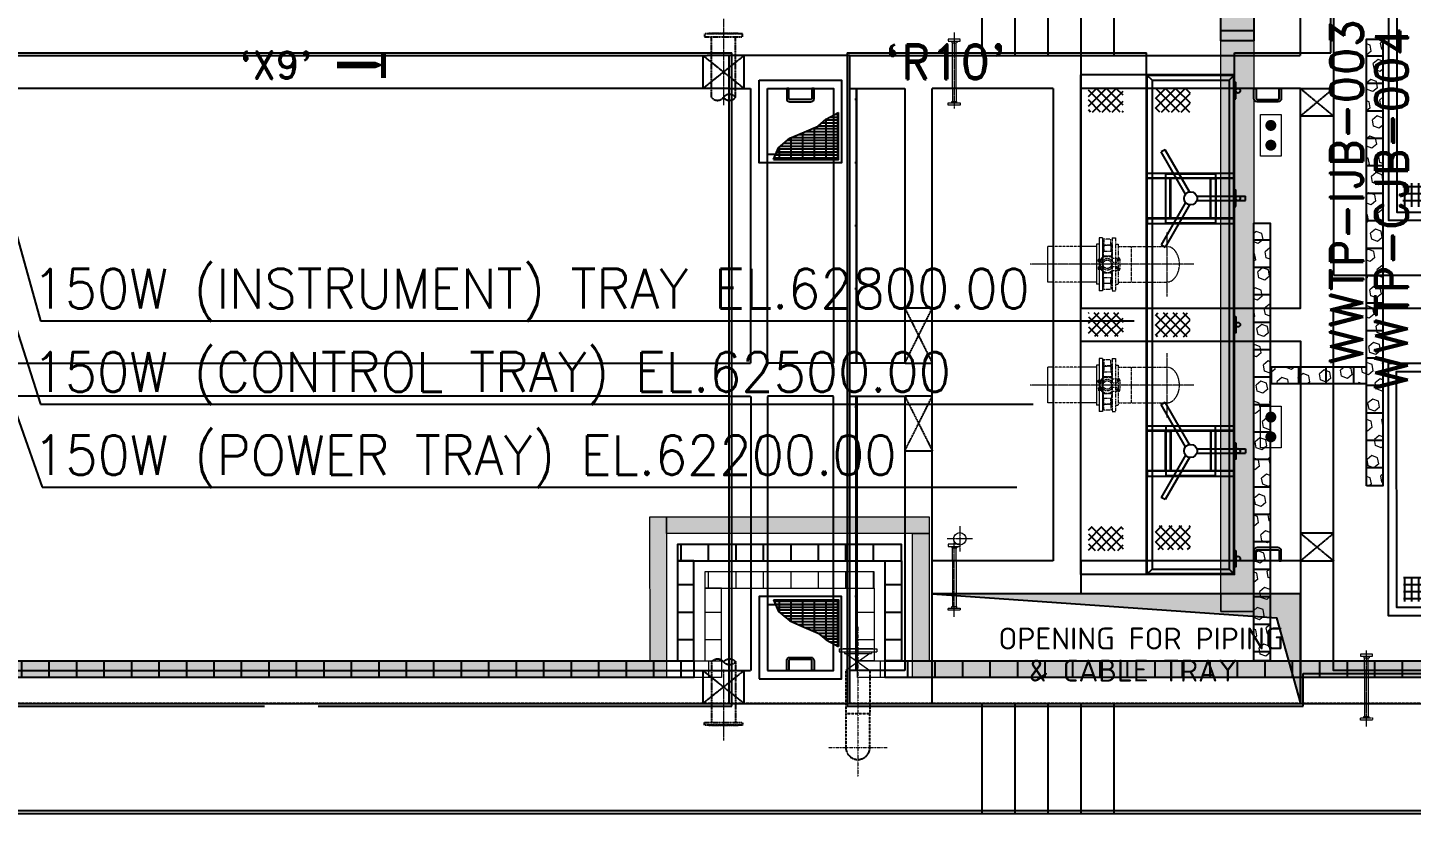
# Model space of a CAD drawing. Header units: inches. Extents: x 8618018 to 8935006, y 2431589 to 2567223.
# Drawn here: x 8673305 to 8685894, y 2495440 to 2502595 of the extents above; entities that cross this region are included whole.
import ezdxf
from ezdxf import colors
from ezdxf.entities.mleader import LeaderData, LeaderLine
from ezdxf.math import Vec2, Vec3

# ---------------------------------------------------------------- set-up
doc = ezdxf.new("R2010")
doc.units = ezdxf.units.IN
doc.header["$MEASUREMENT"] = 0
for name, pattern in [('CENTER', [2, 1.25, -0.25, 0.25, -0.25]), ('HIDDEN', [0.375, 0.25, -0.125]), ('PHANTOM', [2.5, 1.25, -0.25, 0.25, -0.25, 0.25, -0.25])]:
    doc.linetypes.add(name, pattern=pattern)
for name, color, linetype in [('a Text far', 252, 'Continuous'), ('CCT', 4, 'Continuous'), ('Civil', 252, 'Continuous'), ('ELECTRICAL BOX', 30, 'Continuous'), ('EQUIPEMENTS', 252, 'Continuous'), ('EQUIPMENT', 252, 'Continuous'), ('GRATING', 252, 'Continuous'), ('HIDDEN', 252, 'HIDDEN'), ('LAY-ROAD CARREGE WAY', 252, 'Continuous'), ('LCS', 4, 'Continuous'), ('MOTOR LOCATION', 3, 'Continuous'), ('STR', 252, 'Continuous'), ('T', 3, 'Continuous'), ('TEXT', 252, 'Continuous')]:
    doc.layers.add(name, color=color, linetype=linetype)
for name, color, linetype, lineweight in [('CL', 252, 'CENTER', 5), ('DIM', 252, 'Continuous', 13), ('DIMENSION', 252, 'Continuous', 5), ('ICT', 6, 'Continuous', 13), ('PCT', 2, 'Continuous', 15), ('PUDDLE', 252, 'Continuous', 5), ('PUDDLE HID', 252, 'HIDDEN', 13), ('ref piping', 252, 'PHANTOM', 0)]:
    doc.layers.add(name, color=color, linetype=linetype, lineweight=lineweight)
doc.styles.add('DIM1', font='romant.shx', dxfattribs={"width": 0.8})
doc.styles.add('ISOCPEUR', font='isocpeur.ttf')
doc.styles.add('r-30', font='romans.shx')
doc.styles.add('Roman', font='romans')
doc.styles.add('ROMAND', font='romand')
doc.styles.get("Standard").update_dxf_attribs({"font": 'arial.ttf'})
doc.styles.add('TIT', font='romand.shx')
doc.linetypes.add('FENCELINE1', pattern='A,6.35,-2.54,[133,ltypeshp.shx,S=2.54,R=0,X=-2.54,Y=0],-2.54,25.4', length=36.83)
pattern_1 = [(360, (-11152002.95, -42285181.24), (9e-14, 250), [])]
pattern_2 = [(360, (53487880.77, -17326162.13), (1e-13, 250), [])]
pattern_3 = [(360, (53486855.77, -17327836.13), (1e-13, 250), [])]
pattern_4 = [(270, (-8705379.68, -2486499.86), (250, -3e-14), [])]
pattern_5 = [(270, (-8697687.18, -2489175.17), (250, -3e-14), [])]
pattern_6 = [(270, (-8711248.18, -2489175.18), (250, -3e-14), [])]
pattern_7 = [(45, (-8683079.61, -2501397.034), (-44.9012806, 44.9012806), []), (135, (-8683079.61, -2501397.034), (-44.9012806, -44.9012806), [])]

# ---------------------------------------------------------------- blocks, each defined once
blk = doc.blocks.new('8SORF')
for p, q in [((-1.125, -6.75), (-1.125, 6.75)), ((-0.0625, 6.75), (-1.125, 6.75)), ((-0.0625, -6.75), (-0.0625, 6.75)), ((-0.0625, 5.3125), (0, 5.3125)), ((0, -5.3125), (0, 5.3125)), ((-1.125, 4.845), (-1.75, 4.845)), ((-1.75, -4.845), (-1.75, 4.845)), ((-1.125, -4.845), (-1.75, -4.845)), ((-0.0625, -6.75), (-1.125, -6.75)), ((-0.0625, -5.3125), (0, -5.3125))]:
    blk.add_line(p, q)
blk = doc.blocks.new('A$Cfb657122')
at = {"layer": 'STR'}
h = blk.add_hatch(dxfattribs=at)
h.set_pattern_fill('ANSI37', color=256, scale=20)
h.set_pattern_definition(pattern_7)
h.paths.add_polyline_path([(386, 2302), (70, 2302), (70, 2086), (386, 2086)])
h = blk.add_hatch(dxfattribs=at)
h.set_pattern_fill('ANSI37', color=256, scale=20)
h.set_pattern_definition(pattern_7)
h.paths.add_polyline_path([(995, 2302), (680, 2302), (680, 2086), (995, 2086)])
h = blk.add_hatch(dxfattribs=at)
h.set_pattern_fill('ANSI37', color=256, scale=20)
h.set_pattern_definition(pattern_7)
h.paths.add_polyline_path([(386, 261), (70, 261), (70, 44), (386, 44)])
h = blk.add_hatch(dxfattribs=at)
h.set_pattern_fill('ANSI37', color=256, scale=20)
h.set_pattern_definition(pattern_7)
h.paths.add_polyline_path([(995, 257), (680, 257), (680, 40), (995, 40)])
h = blk.add_hatch(dxfattribs=at)
h.set_pattern_fill('ANSI37', color=256, scale=20)
h.set_pattern_definition(pattern_7)
h.paths.add_polyline_path([(386, -1689), (70, -1689), (70, -1905), (386, -1905)])
h = blk.add_hatch(dxfattribs=at)
h.set_pattern_fill('ANSI37', color=256, scale=20)
h.set_pattern_definition(pattern_7)
h.paths.add_polyline_path([(995, -1680), (680, -1680), (680, -1897), (995, -1897)])
for p, q in [((600, 2425), (0, 2425)), ((0, -2125), (0, 2425)), ((606, -2119), (606, 2419)), ((1394, 2419), (606, 2419)), ((1394, -2119), (1394, 2419)), ((767, 1743), (733, 1723)), ((954, 1339), (733, 1723)), ((989, 1359), (767, 1743)), ((1394, 1485), (606, 1485)), ((1394, 1485), (606, 1485)), ((815, 1120), (815, 1480)), ((815, 1120), (815, 1480)), ((1185, 1120), (1185, 1480)), ((1185, 1120), (1185, 1480)), ((954, 1261), (733, 877)), ((1057, 1320), (1500, 1320)), ((1057, 1280), (1500, 1280)), ((1393, 1350), (1417, 1350)), ((1410, 1357), (1400, 1357)), ((1410, 1343), (1400, 1343)), ((1500, 1280), (1500, 1320)), ((989, 1241), (767, 857)), ((1394, 1115), (606, 1115)), ((1394, 1115), (606, 1115)), ((733, 877), (767, 857)), ((733, -577), (767, -557)), ((954, -961), (733, -577)), ((989, -941), (767, -557)), ((1394, -815), (606, -815)), ((815, -820), (815, -1180)), ((1185, -820), (1185, -1180)), ((1057, -980), (1500, -980)), ((1500, -980), (1500, -1020)), ((954, -1039), (733, -1423)), ((989, -1059), (767, -1443)), ((1057, -1020), (1500, -1020)), ((1393, -1050), (1417, -1050)), ((1410, -1043), (1400, -1043)), ((1410, -1057), (1400, -1057)), ((1394, -1185), (606, -1185)), ((767, -1443), (733, -1423)), ((600, -2125), (0, -2125)), ((1394, -2119), (606, -2119))]:
    blk.add_line(p, q, dxfattribs=at)
for points in [[(650, 2375), (650, -2075), (600, -2125), (600, 2425)], [(650, 2375), (1350, 2375), (1400, 2425), (600, 2425)], [(1350, 2375), (1350, -2075), (1400, -2125), (1400, 2425)], [(1410, 2205), (1410, 2355), (1400, 2355), (1400, 2205)], [(1394, 1530), (1394, 1480), (606, 1480), (606, 1530)], [(1394, 1530), (1394, 1480), (606, 1480), (606, 1530)], [(775, 1525), (1225, 1525), (1225, 1075), (775, 1075)], [(775, 1525), (1225, 1525), (1225, 1075), (775, 1075)], [(770, 1120), (820, 1120), (820, 1480), (770, 1480)], [(770, 1120), (820, 1120), (820, 1480), (770, 1480)], [(1230, 1120), (1180, 1120), (1180, 1480), (1230, 1480)], [(1230, 1120), (1180, 1120), (1180, 1480), (1230, 1480)], [(1410, 1225), (1410, 1375), (1400, 1375), (1400, 1225)], [(1394, 1070), (1394, 1120), (606, 1120), (606, 1070)], [(1394, 1070), (1394, 1120), (606, 1120), (606, 1070)], [(1410, 225), (1410, 75), (1400, 75), (1400, 225)], [(1394, -770), (1394, -820), (606, -820), (606, -770)], [(770, -820), (820, -820), (820, -1180), (770, -1180)], [(775, -1225), (1225, -1225), (1225, -775), (775, -775)], [(1230, -820), (1180, -820), (1180, -1180), (1230, -1180)], [(1410, -925), (1410, -1075), (1400, -1075), (1400, -925)], [(1394, -1230), (1394, -1180), (606, -1180), (606, -1230)], [(1410, -1905), (1410, -2055), (1400, -2055), (1400, -1905)], [(650, -2075), (1350, -2075), (1400, -2125), (600, -2125)]]:
    blk.add_lwpolyline(points, close=True, dxfattribs=at)
for centre, radius in [((1431, 2280), 21.1), ((1000, 1300), 60), ((1431, 1300), 21.1), ((1431, 150), 21.1), ((1000, -1000), 60), ((1431, -1000), 21.1), ((1431, -1980), 21.1)]:
    blk.add_circle(centre, radius, dxfattribs=at)
blk = doc.blocks.new('200 nb oil skimmer')
at = {"layer": 'EQUIPMENT', "color": 252, "linetype": 'PHANTOM', "ltscale": 2}
for p, q in [((-109.55, 2410.18), (-109.55, 2961.4)), ((109.55, 2410.18), (109.55, 2961.4))]:
    blk.add_line(p, q, dxfattribs=at)
blk.add_lwpolyline([(-171.5, 2988.5), (-171.5, 2961.4), (171.5, 2961.4), (171.5, 2988.5)], close=True, dxfattribs=at)
blk.add_lwpolyline([(134.95, 2988.5), (134.95, 2990), (-134.95, 2990), (-134.95, 2988.5)], dxfattribs=at)
for centre, start, end in [((-54.775, 2451.26125), 216.869897603, 323.130102397), ((54.775, 2369.09875), 36.869897603, 143.130102397), ((54.775, 2451.26125), 216.869897624, 323.130102376)]:
    blk.add_arc(centre, 68.46875, start, end, dxfattribs=at)
blk = doc.blocks.new('1PVCFLG')
for p, q in [((-0.75, 0.90625), (-1.3125, 0.90625)), ((-1.3125, 0.90625), (-1.3125, -0.90625)), ((-0.75, 2.140625), (-0.75, -2.140625)), ((0, 2.140625), (-0.75, 2.140625)), ((0, -2.140625), (0, 2.140625)), ((-0.75, -0.90625), (-1.3125, -0.90625)), ((-0.75, -2.140625), (0, -2.140625))]:
    blk.add_line(p, q)
blk = doc.blocks.new('flc agitator tv')
at = {"layer": 'STR'}
h = blk.add_hatch(dxfattribs=at)
h.set_pattern_fill('ANSI37', color=256, scale=20)
h.set_pattern_definition([(45, (2252.44, 1181.4), (-44.9013, 44.9013), []), (135, (2252.44, 1181.4), (-44.9013, -44.9013), [])])
h.paths.add_polyline_path([(1071, -77), (1294, 146), (1447, -7), (1224, -230)])
h = blk.add_hatch(dxfattribs=at)
h.set_pattern_fill('ANSI37', color=256, scale=20)
h.set_pattern_definition([(45, (2256.606, -2411.816), (-44.9013, 44.9013), []), (135, (2256.606, -2411.816), (-44.9013, -44.9013), [])])
h.paths.add_polyline_path([(3608, -2621), (3832, -2398), (3985, -2551), (3761, -2774)])
for points in [[(-530, 1096), (0, 1626), (1626, 0), (1096, -530)], [(-477, 1043), (0, 1520), (1520, 0), (1043, -477)], [(3642, -3076), (4172, -2546), (2546, -919), (2015, -1450)], [(3589, -3023), (4066, -2546), (2546, -1025), (2068, -1503)]]:
    blk.add_lwpolyline(points, dxfattribs=at)
blk = doc.blocks.new('weir plate tv')
at = {"layer": 'STR'}
for p, q in [((39, 1150), (14, 1150)), ((39, 575), (14, 575)), ((39, 0), (14, 0)), ((39, -575), (14, -575)), ((39, -1150), (14, -1150))]:
    blk.add_line(p, q, dxfattribs=at)
blk.add_lwpolyline([(32, -1248), (26, -1248), (26, 1248), (32, 1248)], close=True, dxfattribs=at)
blk = doc.blocks.new('12sorf')
for p, q in [((-1.25, 7.1875), (-2.19, 7.1875)), ((-2.19, 7.1875), (-2.19, -7.1875)), ((-0.0625, 9.5), (-1.25, 9.5)), ((-1.25, 9.5), (-1.25, -9.5)), ((-0.0625, 9.5), (-0.0625, -9.5)), ((-0.0625, 7.5), (0, 7.5)), ((0, 7.5), (0, -7.5)), ((-1.25, -7.1875), (-2.19, -7.1875)), ((-0.0625, -9.5), (-1.25, -9.5)), ((-0.0625, -7.5), (0, -7.5))]:
    blk.add_line(p, q)
blk = doc.blocks.new('300V2')
at = {"layer": 'ref piping'}
for p, q in [((4, 189), (7, 189)), ((4, 178), (4, 189)), ((4, 179), (4, 65)), ((9, 228), (9, 175)), ((9, 175), (9, 120)), ((75, 175), (9, 175)), ((9, 173), (75, 173)), ((74, 229), (10, 229)), ((75, 175), (75, 228)), ((75, 175), (75, 120)), ((80, 189), (77, 189)), ((80, 178), (80, 189)), ((80, 178), (80, 65)), ((-41, 27), (-41, 43)), ((-40, 46), (-33, 46)), ((-40, 40), (-33, 40)), ((-40, 29), (-33, 29)), ((-40, 24), (-33, 24)), ((121, 0), (-38, 0)), ((-33, 24), (-33, 46)), ((-33, 41), (-23, 41)), ((-33, 40), (-23, 40)), ((-33, 30), (-23, 30)), ((-33, 29), (-23, 29)), ((-23, 27), (-23, 43)), ((-22, 46), (-16, 46)), ((-22, 40), (-16, 40)), ((-22, 29), (-16, 29)), ((-22, 24), (-16, 24)), ((-19, 16), (-19, -16)), ((-16, 19), (-5, 19)), ((-15, 22), (-15, 49)), ((-15, 27), (-15, 43)), ((9, 120), (75, 120)), ((9, 77), (9, 67)), ((9, 77), (75, 77)), ((22, 72), (22, 72)), ((22, 72), (62, 72)), ((62, 72), (62, 72)), ((75, 77), (75, 67)), ((89, 56), (147, 56)), ((89, 19), (128, 19)), ((132, 56), (132, 22)), ((157, 46), (157, -46)), ((-41, -27), (-41, -43)), ((-40, -24), (-33, -24)), ((-40, -29), (-33, -29)), ((-40, -40), (-33, -40)), ((-40, -46), (-33, -46)), ((-33, -24), (-33, -46)), ((-33, -29), (-23, -29)), ((-33, -30), (-23, -30)), ((-33, -40), (-23, -40)), ((-33, -41), (-23, -41)), ((-23, -27), (-23, -43)), ((-22, -24), (-16, -24)), ((-22, -29), (-16, -29)), ((-22, -40), (-16, -40)), ((-22, -46), (-16, -46)), ((-16, -19), (-5, -19)), ((-15, -22), (-15, -49)), ((-15, -27), (-15, -43)), ((-9, -56), (-5, -56)), ((4, -65), (4, -178)), ((9, -77), (9, -67)), ((9, -77), (75, -77)), ((9, -175), (9, -120)), ((9, -120), (75, -120)), ((75, -77), (75, -67)), ((75, -175), (75, -120)), ((80, -65), (80, -178)), ((89, -19), (128, -19)), ((89, -56), (147, -56)), ((132, -56), (132, -22)), ((4, -189), (4, -178)), ((9, -189), (4, -189)), ((9, -173), (75, -173)), ((75, -175), (9, -175)), ((9, -228), (9, -175)), ((74, -229), (10, -229)), ((75, -175), (75, -228)), ((80, -189), (75, -189)), ((80, -178), (80, -189))]:
    blk.add_line(p, q, dxfattribs=at)
for points in [[(4, 177), (0, 177), (0, 62)], [(80, 177), (84, 177), (84, 62)], [(0, -62), (0, -177), (4, -177)], [(84, -62), (84, -177), (80, -177)]]:
    blk.add_lwpolyline(points, dxfattribs=at)
for points in [[(4, 48), (-3, 52), (-9, 48), (-9, 41), (-3, 37), (4, 41)], [(151, 48), (144, 52), (138, 48), (138, 41), (144, 37), (151, 41)], [(4, -41), (-3, -37), (-9, -41), (-9, -48), (-3, -52), (4, -48)], [(151, -41), (144, -37), (138, -41), (138, -48), (144, -52), (151, -48)]]:
    blk.add_lwpolyline(points, close=True, dxfattribs=at)
for centre, radius in [((-3, 44), 6.35), ((42, 0), 38.1), ((144, 44), 6.35), ((-3, -44), 6.35), ((144, -44), 6.35)]:
    blk.add_circle(centre, radius, dxfattribs=at)
for centre, radius, start, end in [((7, 191), 1.59, 270, 0), ((10, 228), 1.59, 90, 180), ((74, 228), 1.59, 0, 90), ((77, 191), 1.59, 180, 270), ((-36, 43), 4.87, 145.6158, 214.3842), ((-22, 35), 18.2, 162.412, 197.588), ((-36, 27), 4.87, 145.6158, 214.3842), ((42, 0), 75.1, 157.6223, 202.3777), ((-18, 43), 4.87, 145.6158, 214.3842), ((-5, 35), 18.2, 162.412, 197.588), ((-18, 27), 4.87, 145.6158, 214.3842), ((-16, 17), 3.05, 117.2796, 180), ((-16, 16), 3.05, 90, 180), ((42, 0), 75.1, 47.8266, 142.2767), ((-18, 22), 3.05, 297.2796, 0), ((-20, 43), 4.87, 325.6158, 34.3842), ((-33, 35), 18.2, 342.412, 17.588), ((-20, 27), 4.87, 325.6158, 34.3842), ((-5, 59), 3.05, 270, 308.8707), ((42, 0), 50.8, 22.0243, 157.9757), ((42, 0), 72.3, 107.8932, 128.8707), ((19, 72), 3.05, 287.8932, 0), ((65, 72), 3.05, 180, 252.1068), ((42, 0), 72.3, 51.1293, 72.1068), ((89, 59), 3.05, 231.1293, 270), ((128, 22), 3.05, 270, 0), ((147, 46), 9.65, 0, 90), ((-36, -27), 4.87, 145.6158, 214.3842), ((-22, -35), 18.2, 162.412, 197.588), ((-36, -43), 4.87, 145.6158, 214.3842), ((-18, -27), 4.87, 145.6158, 214.3842), ((-5, -35), 18.2, 162.412, 197.588), ((-18, -43), 4.87, 145.6158, 214.3842), ((-16, -16), 3.05, 180, 270), ((-16, -17), 3.05, 180, 242.7204), ((42, 0), 75.1, 217.7233, 312.1734), ((-18, -22), 3.05, 0, 62.7204), ((-20, -27), 4.87, 325.6158, 34.3842), ((-33, -35), 18.2, 342.412, 17.588), ((-20, -43), 4.87, 325.6158, 34.3842), ((42, 0), 50.8, 202.0243, 337.9757), ((-5, -59), 3.05, 51.1293, 90), ((42, 0), 72.3, 231.1293, 252.1068), ((42, 0), 72.3, 287.8932, 308.8707), ((89, -59), 3.05, 90, 128.8707), ((128, -22), 3.05, 0, 90), ((147, -46), 9.65, 270, 0), ((7, -191), 1.59, 0, 90), ((10, -228), 1.59, 180, 270), ((74, -228), 1.59, 270, 0), ((77, -191), 1.59, 90, 180)]:
    blk.add_arc(centre, radius, start, end, dxfattribs=at)
blk.add_point((80, -189), dxfattribs=at)
blk = doc.blocks.new('GA CRM')
at = {"layer": 'Civil', "lineweight": 0}
blk.add_hatch(color=256, dxfattribs=at).paths.add_polyline_path([(53455, 26100), (56585.4, 25880.4), (56805, 25100), (56805, 26100)])
at = {"layer": 'GRATING'}
h = blk.add_hatch(dxfattribs=at)
h.set_pattern_fill('GRATE', color=256, scale=33.333333)
h.set_pattern_definition([(0, (-2844786.899, -799319.617), (0, 26.45833333), []), (90, (-2844786.9, -799319.62), (-105.8333333, 6e-15), [])])
h.paths.add_polyline_path([(52288.2, 30303.4), (52158.9, 30247.5), (52054.4, 30161.8), (52009.4, 30055), (52600, 30055), (52600, 30481.3), (52490.1, 30420.5), (52416.5, 30358.3)])
h = blk.add_hatch(dxfattribs=at)
h.set_pattern_fill('GRATE', color=256, scale=33.333333)
h.set_pattern_definition([(0, (-2844786.899, -804019.617), (0, 26.45833333), []), (90, (-2844786.9, -804019.62), (-105.8333333, 6e-15), [])])
h.paths.add_polyline_path([(52288.2, 25796.6), (52416.5, 25741.7), (52490.1, 25679.5), (52600, 25618.7), (52600, 26045), (52009.4, 26045), (52054.4, 25938.2), (52158.9, 25852.5)])
at = {"layer": 'Civil'}
for p, q in [((53905, 32000), (53905, 31000)), ((54205, 32000), (54205, 31000)), ((54505, 32000), (54505, 31000)), ((54805, 32000), (54805, 31000)), ((55105, 32000), (55105, 31000)), ((51605, 31000), (51605, 25100)), ((52705, 31000), (51605, 31000)), ((52705, 28200), (52705, 31000)), ((53905, 31000), (55105, 31000)), ((54805, 31000), (54805, 30700)), ((52705, 30700), (53205, 30700)), ((53205, 30700), (53205, 28200)), ((53455, 26400), (53455, 30700)), ((54555, 30700), (53455, 30700)), ((54555, 30700), (54555, 26400)), ((53205, 28200), (52705, 28200)), ((52705, 27900), (52705, 28200)), ((52705, 25100), (52705, 27900)), ((52705, 27900), (53205, 27900)), ((53205, 27900), (53205, 25400)), ((53455, 25100), (53455, 26400)), ((54555, 26400), (53455, 26400)), ((54805, 26400), (54805, 26100)), ((56805, 26400), (56805, 25100)), ((56805, 26100), (53455, 26100)), ((53205, 25400), (52705, 25400)), ((51605, 25100), (52705, 25100)), ((53455, 25100), (56805, 25100)), ((53905, 25100), (53905, 24100)), ((54205, 25100), (54205, 24100)), ((54505, 25100), (54505, 24100)), ((54805, 25100), (54805, 24100)), ((55105, 25100), (55105, 24100)), ((38705, 24100), (68805, 24100))]:
    blk.add_line(p, q, dxfattribs=at)
for points in [[(57105, 29000), (60405, 29000), (60405, 32300), (57105, 32300)], [(51880, 30775), (52630, 30775), (52630, 30025), (51880, 30025)], [(51955, 30700), (52555, 30700), (52555, 30100), (51955, 30100)], [(54805, 28700), (56805, 28700), (56805, 30700), (54805, 30700)], [(57105, 28700), (60405, 28700), (60405, 25400), (57105, 25400)], [(54805, 28400), (56805, 28400), (56805, 26400), (54805, 26400)], [(51880, 25325), (52630, 25325), (52630, 26075), (51880, 26075)], [(53455, 26100), (56585.4, 25880.4), (56805, 25100), (56805, 26100)], [(51955, 25400), (52555, 25400), (52555, 26000), (51955, 26000)]]:
    blk.add_lwpolyline(points, close=True, dxfattribs=at)
for points in [[(51605, 30700), (43755, 30700)], [(43755, 28200), (51605, 28200)], [(51605, 27900), (43755, 27900)], [(43755, 25400), (51605, 25400)]]:
    blk.add_lwpolyline(points, dxfattribs=at)
at = {"layer": 'CL', "ltscale": 10}
for p, q in [((51555, 31335.1), (51555, 30548.8)), ((53655, 31209.9), (53655, 30517.3)), ((55588.7, 29390.3), (55588.7, 28805.7)), ((55833.3, 29100), (54346, 29100)), ((55588.7, 28290.3), (55588.7, 27705.7)), ((55833.3, 28000), (54346, 28000)), ((53705, 26714.3), (53705, 26485.7)), ((53819.3, 26600), (53590.7, 26600)), ((53655, 25890.1), (53655, 26582.7)), ((57405, 24890.1), (57405, 25582.7)), ((51555, 25410), (51555, 24764.9))]:
    blk.add_line(p, q, dxfattribs=at)
at = {"layer": 'CL', "ltscale": 0.25}
for p, q in [((52777.5, 25810.1), (52777.5, 24432.2)), ((52509.7, 24700), (53045.3, 24700))]:
    blk.add_line(p, q, dxfattribs=at)
at = {"layer": 'EQUIPEMENTS', "ltscale": 0.1}
for points in [[(52130, 30700), (52130, 30610, 0.4142136), (52160, 30580), (52350, 30580, 0.4142136), (52380, 30610), (52380, 30700), (52360, 30700), (52360, 30610, -0.4142136), (52350, 30600), (52160, 30600, -0.4142136), (52150, 30610), (52150, 30700), (52130, 30700)], [(56630, 30700), (56630, 30610, -0.4142136), (56600, 30580), (56410, 30580, -0.4142136), (56380, 30610), (56380, 30700), (56400, 30700), (56400, 30610, 0.4142136), (56410, 30600), (56600, 30600, 0.4142136), (56610, 30610), (56610, 30700), (56630, 30700)], [(56630, 26400), (56630, 26490, 0.4142136), (56600, 26520), (56410, 26520, 0.4142136), (56380, 26490), (56380, 26400), (56400, 26400), (56400, 26490, -0.4142136), (56410, 26500), (56600, 26500, -0.4142136), (56610, 26490), (56610, 26400), (56630, 26400)], [(52130, 25400), (52130, 25490, -0.4142136), (52160, 25520), (52350, 25520, -0.4142136), (52380, 25490), (52380, 25400), (52360, 25400), (52360, 25490, 0.4142136), (52350, 25500), (52160, 25500, 0.4142136), (52150, 25490), (52150, 25400), (52130, 25400)]]:
    blk.add_lwpolyline(points, format="xyb", dxfattribs=at)
at = {"layer": 'GRATING'}
for points in [[(52009.4, 30055), (52600, 30055), (52600, 30481.3)], [(52009.4, 30055), (52054.4, 30161.8), (52158.9, 30247.5), (52288.2, 30303.4), (52416.5, 30358.3), (52490.1, 30420.5), (52600, 30481.3)], [(52009.4, 26045), (52600, 26045), (52600, 25618.7)], [(52009.4, 26045), (52054.4, 25938.2), (52158.9, 25852.5), (52288.2, 25796.6), (52416.5, 25741.7), (52490.1, 25679.5), (52600, 25618.7)]]:
    blk.add_lwpolyline(points, dxfattribs=at)
at = {"layer": 'HIDDEN', "ltscale": 0.75}
for p, q in [((56805, 31000), (56805, 32600)), ((43755, 31000), (51405, 31000)), ((51367.5, 31000), (51367.5, 30700)), ((51742.5, 30700), (51367.5, 31000)), ((51742.5, 31000), (51367.5, 30700)), ((51605, 31000), (51405, 31000)), ((51742.5, 30700), (51742.5, 31000)), ((52705, 31000), (53905, 31000)), ((55105, 31000), (56805, 31000)), ((56805, 30700), (57105, 30700)), ((57105, 30700), (56805, 30450)), ((56805, 30700), (57105, 30450)), ((57105, 30450), (56805, 30450)), ((53455, 28700), (53205, 28700)), ((53205, 28700), (53455, 28200)), ((53205, 28200), (53455, 28700)), ((53205, 28200), (53455, 28200)), ((53455, 27900), (53205, 27900)), ((53205, 27900), (53455, 27400)), ((53205, 27400), (53455, 27900)), ((53205, 27400), (53455, 27400)), ((57105, 26650), (56805, 26650)), ((56805, 26650), (57105, 26400)), ((56805, 26400), (57105, 26650)), ((56805, 26400), (57105, 26400)), ((51367.5, 25400), (51367.5, 25100)), ((51742.5, 25400), (51367.5, 25100)), ((51742.5, 25100), (51367.5, 25400)), ((51605, 25400), (51805, 25400)), ((51742.5, 25100), (51742.5, 25400)), ((43755, 25100), (51405, 25100)), ((51367.5, 25100), (51605, 25100)), ((52705, 25100), (53455, 25100)), ((56805, 25100), (68805, 25100))]:
    blk.add_line(p, q, dxfattribs=at)
at = {"layer": 'HIDDEN'}
for p, q in [((52668, 25400), (52668, 25004.8)), ((52887, 25400), (52887, 25004.8)), ((72205, 25100), (39005, 25100))]:
    blk.add_line(p, q, dxfattribs=at)
at = {"layer": 'HIDDEN', "ltscale": 0.75}
for points in [[(51605, 30700), (51805, 30700)], [(51605, 28200), (51805, 28200), (51805, 30700)], [(52555, 30100), (52555, 28200), (51955, 28200), (51955, 30100)], [(51605, 27900), (51805, 27900), (51805, 25400)], [(52555, 26000), (52555, 27900), (51955, 27900), (51955, 26000)]]:
    blk.add_lwpolyline(points, dxfattribs=at)
at = {"layer": 'HIDDEN'}
blk.add_lwpolyline([(52668, 25004.8), (52668, 24700, 1.0000021), (52887, 24700), (52887, 25004.8), (52887.1, 25004.8)], format="xyb", close=True, dxfattribs=at)
at = {"layer": 'LAY-ROAD CARREGE WAY', "color": 252}
for p, q in [((57080, 31025), (57080, 32625)), ((43730, 31025), (51630, 31025)), ((51630, 25075), (51630, 31025)), ((52680, 31025), (55405, 31025)), ((52680, 31025), (52680, 25075)), ((55405, 30825), (55405, 31025)), ((56205, 31025), (57080, 31025)), ((56205, 30825), (56205, 31025)), ((56830, 25375), (67230, 25375)), ((43730, 25075), (47379.9, 25075)), ((47867.4, 25075), (51630, 25075)), ((52680, 25075), (56830, 25075)), ((38729.3, 24125), (68780, 24125))]:
    blk.add_line(p, q, dxfattribs=at)
at = {"layer": 'PUDDLE'}
for p, q in [((53638.3, 30700), (53638.3, 30583.3)), ((53671.7, 30700), (53671.7, 30583.3)), ((54505, 28938), (54505, 29262)), ((54555, 29262), (54505, 29262)), ((54949.4, 29262), (54805, 29262)), ((54555, 28938), (54505, 28938)), ((54949.4, 28938), (54805, 28938)), ((54505, 27838), (54505, 28162)), ((54555, 28162), (54505, 28162)), ((54949.4, 28162), (54805, 28162)), ((54555, 27838), (54505, 27838)), ((54949.4, 27838), (54805, 27838)), ((53638.3, 26400), (53638.3, 26516.7)), ((53671.7, 26400), (53671.7, 26516.7)), ((52668, 25555.5), (52887, 25400)), ((52887, 25555.5), (52668, 25400)), ((57388.3, 25400), (57388.3, 25516.7)), ((57421.7, 25400), (57421.7, 25516.7))]:
    blk.add_line(p, q, dxfattribs=at)
blk.add_circle((53705, 26600), 57.2, dxfattribs=at)
at = {"layer": 'PUDDLE HID', "ltscale": 0.75}
for p, q in [((53638.3, 30700), (53638.3, 31116.7)), ((53671.7, 30700), (53671.7, 31116.7)), ((53638.3, 26400), (53638.3, 25983.3)), ((53671.7, 26400), (53671.7, 25983.3)), ((57388.3, 25400), (57388.3, 24983.3)), ((57421.7, 25400), (57421.7, 24983.3))]:
    blk.add_line(p, q, dxfattribs=at)
at = {"layer": 'PUDDLE HID'}
for p, q in [((54805, 29262), (54555, 29262)), ((54805, 28938), (54555, 28938)), ((54805, 28162), (54555, 28162)), ((54805, 27838), (54555, 27838))]:
    blk.add_line(p, q, dxfattribs=at)
at = {"layer": 'ref piping'}
for p, q in [((55144.3, 29262), (55588.7, 29262)), ((55263.5, 29262), (55263.5, 28938)), ((55144.3, 28938), (55588.7, 28938)), ((55144.3, 28162), (55588.7, 28162)), ((55263.5, 28162), (55263.5, 27838)), ((55144.3, 27838), (55588.7, 27838))]:
    blk.add_line(p, q, dxfattribs=at)
for centre in [(55588.7, 29100), (55588.7, 28000)]:
    blk.add_ellipse(centre, major_axis=(0, 161.9), ratio=0.7071068, start_param=3.1415927, end_param=6.2831853, dxfattribs=at)
at = {"layer": 'STR', "color": 40, "linetype": 'FENCELINE1', "ltscale": 5}
blk.add_line((56830, 25075), (56830, 25375), dxfattribs=at)
at = {"layer": 'DIMENSION'}
blk.add_blockref('200 nb oil skimmer', (51555, 28210), dxfattribs=at)
at = {"layer": 'DIMENSION', "xscale": -1, "rotation": 180}
blk.add_blockref('200 nb oil skimmer', (51555, 27890), dxfattribs=at)
at = {"layer": 'EQUIPMENT'}
blk.add_blockref('weir plate tv', (52735, 26650), dxfattribs=at)
at = {"layer": 'PUDDLE', "yscale": 25.4, "zscale": 25.4}
for name, p, xscale, rotation in [('1PVCFLG', (53655, 30550), -25.4, 90), ('1PVCFLG', (53655, 26550), 25.4, 90.00000000000001), ('8SORF', (52777.5, 25600), -25.4, 270), ('1PVCFLG', (57405, 25550), 25.4, 90.00000000000001)]:
    blk.add_blockref(name, p, dxfattribs=dict(at, xscale=xscale, rotation=rotation))
at = {"layer": 'PUDDLE', "xscale": 25.4, "yscale": 25.4, "zscale": 25.4}
for p in [(55005, 29100), (55005, 28000)]:
    blk.add_blockref('12sorf', p, dxfattribs=at)
at = {"layer": 'PUDDLE HID', "ltscale": 0.75, "yscale": 25.4, "zscale": 25.4, "rotation": 90}
for p, xscale in [((53655, 31150), 25.4), ((53655, 25950), -25.4), ((57405, 24950), -25.4)]:
    blk.add_blockref('1PVCFLG', p, dxfattribs=dict(at, xscale=xscale))
at = {"layer": 'ref piping'}
for name, p in [('A$Cfb657122', (54805, 28400)), ('300V2', (55005, 29100)), ('300V2', (55005, 28000))]:
    blk.add_blockref(name, p, dxfattribs=at)
at = {"layer": 'ref piping', "xscale": -25.4, "yscale": 25.4, "zscale": 25.4}
for p in [(55088.7, 29100), (55088.7, 28000)]:
    blk.add_blockref('12sorf', p, dxfattribs=at)
at = {"layer": 'STR', "xscale": -1}
for name, p, rotation in [('flc agitator tv', (58755, 30650), 44.99999999999976), ('weir plate tv', (52735, 29450), 180)]:
    blk.add_blockref(name, p, dxfattribs=dict(at, rotation=rotation))
at = {"layer": 'DIM', "color": 252, "style": 'ISOCPEUR'}
for s, p in [('OPENING FOR PIPING', (54056.4, 25591.9)), ('& CABLE TRAY', (54333.8, 25300))]:
    blk.add_text(s, height=200, dxfattribs=at).set_placement(p)
blk = doc.blocks.new('LPNO')
at = {"layer": 'ELECTRICAL BOX', "color": 7, "lineweight": 0}
for p, q in [((25.6, 21.4), (3.9, -21.4)), ((25.6, -21.4), (3.9, 21.4))]:
    blk.add_line(p, q, dxfattribs=at)
blk.add_lwpolyline([(3.9, -21.4), (3.9, 21.4), (25.6, 21.4), (25.6, -21.4)], close=True, dxfattribs=at)
at = {"layer": 'ELECTRICAL BOX', "color": 7, "lineweight": 0, "const_width": 3.59}
blk.add_lwpolyline([(3.9, 1.8, 1), (3.9, -1.8, 1)], format="xyb", close=True, dxfattribs=at)
at = {"layer": 'ELECTRICAL BOX', "style": 'DIM1', "width": 0.8}
blk.add_attdef('LPNO', (36.8, 20.2), '', height=32, dxfattribs=at)
blk = doc.blocks.new('LCS')
at = {"layer": 'T', "color": 4, "lineweight": 0}
blk.add_lwpolyline([(-590, 295), (-210, 295), (-210, 105), (-590, 105)], close=True, dxfattribs=at)
at = {"layer": 'T', "color": 4, "const_width": 50}
for points in [[(-515, 200, 1), (-465, 200, 1)], [(-335, 200, 1), (-285, 200, 1)]]:
    blk.add_lwpolyline(points, format="xyb", close=True, dxfattribs=at)
at = {"layer": 'MOTOR LOCATION', "color": 4, "style": 'Roman'}
blk.add_attdef('XXX', (246, 103), '', height=240, dxfattribs=at)

msp = doc.modelspace()

# ---------------------------------------------------------------- block references
at = {"color": 252}
msp.add_blockref('GA CRM', (8628081, 2471340), dxfattribs=at)

# ---------------------------------------------------------------- next in the draw order: hatches: boundary and pattern name
at = {"layer": 'CCT'}
h = msp.add_hatch(dxfattribs=at)
h.set_pattern_fill('ANSI31', color=256, scale=2000, angle=315, style=0)
h.set_pattern_definition(pattern_1)
h.paths.add_polyline_path([(8684461, 2509921.5), (8684161, 2509921.5), (8684161, 2502474.4), (8684461, 2502474.4)])
h = msp.add_hatch(dxfattribs=at)
h.set_pattern_fill('ANSI31', color=256, scale=2000, angle=675, style=0)
h.set_pattern_definition(pattern_2)
h.paths.add_polyline_path([(8685636, 2502489.8), (8685486, 2502489.8), (8685486, 2498423.8), (8685636, 2498423.8)])
h = msp.add_hatch(dxfattribs=at)
h.set_pattern_fill('ANSI31', color=256, scale=2000, angle=675, style=0)
h.set_pattern_definition(pattern_3)
h.paths.add_polyline_path([(8684611, 2500815.8), (8684461, 2500815.8), (8684461, 2496828.4), (8684611, 2496828.4)])
h = msp.add_hatch(dxfattribs=at)
h.set_pattern_fill('ANSI31', color=256, scale=2000, angle=225, style=0)
h.set_pattern_definition(pattern_4)
h.paths.add_polyline_path([(8685486, 2499503.8), (8684611, 2499503.8), (8684611, 2499356.3), (8684759.8, 2499356.3), (8685486, 2499353.8)])
h = msp.add_hatch(dxfattribs=at)
h.set_pattern_fill('ANSI31', color=256, scale=2000, angle=225, style=0)
h.paths.add_polyline_path([(8681006, 2497889), (8679217.5, 2497887.8), (8679217.5, 2497740.3), (8679948, 2497741.5), (8681006, 2497739)])
h = msp.add_hatch(dxfattribs=at)
h.set_pattern_fill('ANSI31', color=256, scale=2000, angle=-45, style=0)
h.set_pattern_definition([(360, (-11150337.4, -42320977.4), (9e-14, 250), [])])
h.paths.add_polyline_path([(8679217.5, 2496828.4), (8679367.5, 2496828.4), (8679367.5, 2497739), (8679217.5, 2497739)])
h = msp.add_hatch(dxfattribs=at)
h.set_pattern_fill('ANSI31', color=256, scale=2000, angle=-45, style=0)
h.set_pattern_definition([(360, (-11148448.06, -42320977.4), (9e-14, 250), [])])
h.paths.add_polyline_path([(8681104.9, 2496828.4), (8681254.9, 2496828.4), (8681256, 2497588.4), (8681106, 2497588.4)])
h = msp.add_hatch(dxfattribs=at)
h.set_pattern_fill('ANSI31', color=256, scale=2000, angle=225, style=0)
h.set_pattern_definition(pattern_6)
h.paths.add_polyline_path([(8679367.5, 2496828.4), (8671271, 2496827.2), (8671271, 2496679.7), (8678891.3, 2496680.9), (8679367.5, 2496678.4)])
h = msp.add_hatch(dxfattribs=at)
h.set_pattern_fill('ANSI31', color=256, scale=2000, angle=225, style=0)
h.set_pattern_definition(pattern_5)
h.paths.add_polyline_path([(8693178.6, 2496828.5), (8681106, 2496827.2), (8681106, 2496679.7), (8692452.3, 2496681), (8693178.6, 2496678.5)])
at = {"layer": 'ICT', "transparency": 33554661}
h = msp.add_hatch(dxfattribs=at)
h.set_pattern_fill('HEX', color=256, scale=450, angle=100, style=0)
h.paths.add_polyline_path([(8684461, 2509821.5), (8684161, 2509821.5), (8684161, 2502790), (8684163.5, 2502790), (8684163.5, 2502640), (8684161, 2497278.4), (8684461, 2497278.4), (8684461, 2500815.8)])
h = msp.add_hatch(dxfattribs=at)
h.set_pattern_fill('HEX', color=256, scale=450, angle=100, style=0)
h.set_pattern_definition([(100, (-8717129.58, -2475215.07), (-95.94770984, -16.91817), [56.25, -112.5]), (220, (-8717129.58, -2475215.07), (62.6254199, -74.63406917), [56.25, -112.5]), (160, (-8717139.34, -2475159.67), (-33.32228993, -91.55223915), [56.25, -112.5])])
h.paths.add_polyline_path([(8693331, 2503833.4), (8693181, 2503833.4), (8693181, 2496828.4), (8693331, 2496828.4)])
h.paths.add_polyline_path([(8693331, 2496828.4), (8681356, 2496828.4), (8681356, 2496678.4), (8693331, 2496678.4)])
h = msp.add_hatch(dxfattribs=at)
h.set_pattern_fill('HEX', color=256, scale=450, angle=100, style=0)
h.paths.add_polyline_path([(8684611, 2500815.8), (8684461, 2500815.8), (8684461, 2496825.9), (8684611, 2496825.9)])
h.paths.add_polyline_path([(8685486, 2499503.8), (8684611, 2499503.8), (8684611, 2499353.8), (8685486, 2499353.8)])
h.paths.add_polyline_path([(8685636, 2502489.8), (8685486, 2502489.8), (8685486, 2498423.8), (8685636, 2498423.8)])
h = msp.add_hatch(dxfattribs=at)
h.set_pattern_fill('HEX', color=256, scale=450, angle=100, style=0)
h.paths.add_polyline_path([(8681506, 2497989), (8681352, 2497990), (8681360.1, 2496828.4), (8681506, 2496828.4)])
h.paths.add_polyline_path([(8681510.4, 2498139.1), (8678967.2, 2498139.6), (8679117.5, 2497989), (8681501.7, 2497989.5)])
h.paths.add_polyline_path([(8679117.5, 2497989), (8678967.2, 2498139.6), (8678967.5, 2496828.5), (8679117.5, 2496828.4)])
h.paths.add_polyline_path([(8679174.8, 2496828.4), (8679145.7, 2496828.4)])
h.paths.add_polyline_path([(8679117.5, 2496828.4), (8671123.5, 2496828.4), (8671123.5, 2496678.4), (8679117.5, 2496678.4)])
h.paths.add_polyline_path([(8671271, 2499878.4), (8671121, 2499878.4), (8671121, 2496828.4), (8671271, 2496828.4)])
at = {"layer": 'PCT'}
h = msp.add_hatch(dxfattribs=at)
h.set_pattern_fill('ANSI31', color=256, scale=2000, angle=315, style=0)
h.set_pattern_definition(pattern_1)
h.paths.add_polyline_path([(8684461, 2509921.5), (8684161, 2509921.5), (8684161, 2502474.4), (8684461, 2502474.4)])
h = msp.add_hatch(dxfattribs=at)
h.set_pattern_fill('ANSI31', color=256, scale=2000, angle=675, style=0)
h.set_pattern_definition(pattern_2)
h.paths.add_polyline_path([(8685636, 2502489.8), (8685486, 2502489.8), (8685486, 2498423.8), (8685636, 2498423.8)])
h = msp.add_hatch(dxfattribs=at)
h.set_pattern_fill('ANSI31', color=256, scale=2000, angle=675, style=0)
h.set_pattern_definition(pattern_3)
h.paths.add_polyline_path([(8684611, 2500815.8), (8684461, 2500815.8), (8684461, 2496828.4), (8684611, 2496828.4)])
h = msp.add_hatch(dxfattribs=at)
h.set_pattern_fill('ANSI31', color=256, scale=2000, angle=225, style=0)
h.set_pattern_definition(pattern_4)
h.paths.add_polyline_path([(8685486, 2499503.8), (8684611, 2499503.8), (8684611, 2499356.3), (8684759.8, 2499356.3), (8685486, 2499353.8)])
h = msp.add_hatch(dxfattribs=at)
h.set_pattern_fill('ANSI31', color=256, scale=2000, angle=225, style=0)
h.set_pattern_definition([(270, (0, -100), (250, -3e-14), [])])
h.paths.add_polyline_path([(8681006, 2497639.1), (8679467.5, 2497639.1), (8679467.4, 2497489.1), (8679948, 2497491.6), (8681006, 2497489.1)])
h = msp.add_hatch(dxfattribs=at)
h.set_pattern_fill('ANSI31', color=256, scale=2000, angle=-45, style=0)
h.set_pattern_definition([(360, (-11150090.19, -42320977.4), (9e-14, 250), [])])
h.paths.add_polyline_path([(8679467.5, 2496828.4), (8679617.5, 2496828.4), (8679617.5, 2497489.1), (8679467.5, 2497489.1)])
h = msp.add_hatch(dxfattribs=at)
h.set_pattern_fill('ANSI31', color=256, scale=2000, angle=-45, style=0)
h.set_pattern_definition([(360, (-11148698.06, -42320977.4), (9e-14, 250), [])])
h.paths.add_polyline_path([(8680854.9, 2496828.4), (8681004.9, 2496828.4), (8681006, 2497489.1), (8680856, 2497489.1)])
h = msp.add_hatch(dxfattribs=at)
h.set_pattern_fill('ANSI31', color=256, scale=2000, angle=225, style=0)
h.set_pattern_definition(pattern_6)
h.paths.add_polyline_path([(8679617.5, 2496828.4), (8671271, 2496827.2), (8671271, 2496679.7), (8678891.3, 2496680.9), (8679617.5, 2496678.4)])
h = msp.add_hatch(dxfattribs=at)
h.set_pattern_fill('ANSI31', color=256, scale=2000, angle=225, style=0)
h.set_pattern_definition(pattern_5)
h.paths.add_polyline_path([(8693178.6, 2496828.5), (8680856, 2496827.2), (8680856, 2496679.7), (8692452.3, 2496681), (8693178.6, 2496678.5)])

# ---------------------------------------------------------------- next in the draw order: linework, layer by layer
at = {"layer": 'a Text far', "color": 3}
msp.add_lwpolyline([(8676542.7, 2502254.2, 0, 205.1, 0), (8676289.3, 2502254.2, 61.5, 61.5, 0), (8676120.2, 2502254.2, 61.5, 61.5, 0)], format="xyseb", dxfattribs=at)
at = {"layer": 'a Text far', "color": 3, "const_width": 46.7}
msp.add_lwpolyline([(8676542.7, 2502137.5), (8676542.7, 2502370.9)], dxfattribs=at)
at = {"layer": 'CCT'}
for points in [[(8684461, 2509921.5), (8684461, 2502474.4), (8684161, 2502474.4), (8684161, 2509921.5)], [(8685486, 2498423.8), (8685486, 2502489.8), (8685636, 2502489.8), (8685636, 2498423.8)], [(8679217.5, 2496828.4), (8679367.5, 2496828.4), (8679367.5, 2497739), (8679217.5, 2497739)], [(8681106, 2497739), (8681256, 2497739), (8681256, 2496828.4), (8681106, 2496828.4)]]:
    msp.add_lwpolyline(points, close=True, dxfattribs=at)
for points, elevation in [([(8684461, 2496828.4), (8684461, 2500815.8), (8684611, 2500815.8), (8684611, 2496828.4)], 68496.1), ([(8685486, 2499503.8), (8684611, 2499503.8), (8684611, 2499353.8), (8685486, 2499353.8)], -56324.5), ([(8679217.5, 2497739), (8681256, 2497739), (8681256, 2497889), (8679217.5, 2497889)], 69421.1), ([(8671271, 2496828.4), (8679367.5, 2496828.4), (8679367.5, 2496678.4), (8671271, 2496678.4)], -56324.5), ([(8681106, 2496828.4), (8693178.6, 2496828.5), (8693178.6, 2496678.5), (8681106, 2496678.4)], 69321.1)]:
    msp.add_lwpolyline(points, close=True, dxfattribs=dict(at, elevation=elevation))
at = {"layer": 'ICT', "transparency": 33554661}
for p, q in [((8684161, 2497440), (8684161, 2497278.4, 28162.3)), ((8684161, 2497278.4, 28162.2), (8684461, 2497278.4, -28162.2))]:
    msp.add_line(p, q, dxfattribs=at)
at = {"layer": 'ICT'}
msp.add_lwpolyline([(8684461, 2509821.5), (8684461, 2497278.4), (8684161, 2497278.4), (8684161, 2509821.5)], close=True, dxfattribs=at)
at = {"layer": 'ICT', "transparency": 33554661}
for points, elevation in [([(8685636, 2498423.8), (8685486, 2498423.8), (8685486, 2502489.8), (8685636, 2502489.8)], -56324.5), ([(8684461, 2500815.8), (8684611, 2500815.8), (8684611, 2496825.9), (8684461, 2496825.9)], -56324.5), ([(8684611, 2499503.8), (8685486, 2499503.8), (8685486, 2499353.8), (8684611, 2499353.8)], -56324.5), ([(8679117.5, 2498139.6), (8681506, 2498139.6), (8681506, 2497989), (8679117.5, 2497989)], 69421.1)]:
    msp.add_lwpolyline(points, close=True, dxfattribs=dict(at, elevation=elevation))
for points in [[(8679117.5, 2496828.4), (8678967.5, 2496828.4), (8678967.2, 2498139.6), (8679117.5, 2498139.5)], [(8681356, 2497989), (8681506, 2497989), (8681506, 2496828.4), (8681356, 2496828.4)], [(8671121, 2496828.4), (8679117.5, 2496828.4), (8679117.5, 2496678.4), (8671121, 2496678.4)], [(8681356, 2496828.4), (8693331.1, 2496828.4), (8693331.1, 2496678.4), (8681356, 2496678.4)]]:
    msp.add_lwpolyline(points, close=True, dxfattribs=at)
at = {"layer": 'PCT'}
for points in [[(8684461, 2509921.5), (8684461, 2502474.4), (8684161, 2502474.4), (8684161, 2509921.5)], [(8685486, 2498423.8), (8685486, 2502489.8), (8685636, 2502489.8), (8685636, 2498423.8)], [(8679467.5, 2497489.1), (8681006, 2497489.1), (8681006, 2497639.1), (8679467.5, 2497639.1)], [(8679467.5, 2496828.4), (8679617.5, 2496828.4), (8679617.5, 2497489.1), (8679467.5, 2497489.1)]]:
    msp.add_lwpolyline(points, close=True, dxfattribs=at)
for points, elevation in [([(8684461, 2496828.4), (8684461, 2500815.8), (8684611, 2500815.8), (8684611, 2496828.4)], 68496.1), ([(8685486, 2499503.8), (8684611, 2499503.8), (8684611, 2499353.8), (8685486, 2499353.8)], -56324.5), ([(8680856, 2497489.1), (8681006, 2497489.1), (8681006, 2496828.4), (8680856, 2496828.4)], 69421.1), ([(8671271, 2496828.4), (8679617.5, 2496828.4), (8679617.5, 2496678.4), (8671271, 2496678.4)], -56324.5), ([(8680856, 2496828.4), (8693178.6, 2496828.5), (8693178.6, 2496678.5), (8680856, 2496678.4)], 69321.1)]:
    msp.add_lwpolyline(points, close=True, dxfattribs=dict(at, elevation=elevation))

# ---------------------------------------------------------------- next in the draw order: block references
at = {"layer": 'LCS', "rotation": 270}
for p in [(8684416, 2501214.4, 59060), (8684416, 2498558.4, 59060)]:
    msp.add_blockref('LCS', p, dxfattribs=at)
at = {"layer": 'MOTOR LOCATION'}
ref = msp.add_blockref('LPNO', (8685330.4, 2503288.6), dxfattribs=dict(at, xscale=7.742672857553146, yscale=7.742672857553146, zscale=7.742672857553146, rotation=269.9999999999999))
ref.add_attrib('LPNO', 'WWTP-IJB-003', (8685454.5, 2499523.3), dxfattribs={"layer": 'ELECTRICAL BOX', "height": 300, "rotation": 90, "style": 'ROMAND'})
ref = msp.add_blockref('LPNO', (8685711.6, 2503288.6), dxfattribs=dict(at, xscale=7.742672857553146, yscale=7.742672857553146, zscale=7.742672857553146, rotation=269.9999999999999))
ref.add_attrib('LPNO', 'WWTP-CJB-004', (8685863.8, 2499285.7), dxfattribs={"layer": 'ELECTRICAL BOX', "height": 300, "rotation": 90, "style": 'ROMAND'})

# ---------------------------------------------------------------- next in the draw order: texts
at = {"layer": 'CCT', "lineweight": 0, "style": 'r-30', "width": 0.95}
msp.add_text('150W (CONTROL TRAY) EL.62500.00', height=360, dxfattribs=at).set_placement((8673350.2, 2499279.8, 68979))
at = {"layer": 'ICT', "color": 6, "lineweight": 0, "style": 'r-30', "width": 0.95}
msp.add_text('150W (INSTRUMENT) TRAY EL.62800.00', height=360, dxfattribs=at).set_placement((8673350.2, 2500037.7, 68979))
at = {"layer": 'PCT', "lineweight": 0, "style": 'r-30', "width": 0.95}
msp.add_text('150W (POWER TRAY) EL.62200.00', height=360, dxfattribs=at).set_placement((8673355, 2498521.9, 68979))
at = {"layer": 'TEXT', "color": 3, "style": 'TIT'}
for s, height, p in [("`R10'", 316.25, (8681100.5, 2502126.2)), ("`X9'", 250, (8675231.7, 2502129))]:
    msp.add_text(s, height=height, dxfattribs=at).set_placement(p)

# ---------------------------------------------------------------- next in the draw order: leaders
at = {"layer": 'CCT', "lineweight": 0}
ml = msp.add_multileader_mtext('Standard', dxfattribs=at)
ml.set_content('', color=256)
ml.set_leader_properties()
ml.build(insert=Vec2(0, 0))
ml.multileader.update_dxf_attribs({"text_right_attachment_type": 6, "dogleg_length": 1700, "arrow_head_size": 480})
ctx = ml.context
ctx.base_point, ctx.char_height, ctx.arrow_head_size, ctx.landing_gap_size, ctx.plane_origin = Vec3(8682453.4, 2499166.8, 68979), 0.432, 480, 0.216, Vec3(8671822.2, 2497099.3, 68979)
ctx.right_attachment, ctx.text_align_type = 6, 2
notes = []
notes.append((ctx, [(0, (1, 1, 0), (8673421.9, 2499166.8, 68979), (1, 0), 9031.5, [(0, [(8672362.3, 2502474.8, 68979)], 0, [])])]))
ctx.mtext.insert, ctx.mtext.text_direction, ctx.mtext.rotation, ctx.mtext.alignment, ctx.mtext.flow_direction = Vec3(8682453.6, 2499166.5, 68979), Vec3(-1, 0), 3.1415927, 3, 5
at = {"layer": 'ICT', "color": 6, "lineweight": 0}
ml = msp.add_multileader_mtext('Standard', dxfattribs=at)
ml.set_content('', color=6)
ml.set_leader_properties()
ml.build(insert=Vec2(0, 0))
ml.multileader.update_dxf_attribs({"text_right_attachment_type": 6, "dogleg_length": 9950.8, "arrow_head_size": 480})
ctx = ml.context
ctx.base_point, ctx.char_height, ctx.arrow_head_size, ctx.landing_gap_size, ctx.plane_origin = Vec3(8683371.9, 2499924.7, 68979), 0.432, 480, 0.216, Vec3(8671822.2, 2497857.2, 68979)
ctx.right_attachment, ctx.text_align_type = 6, 2
notes.append((ctx, [(0, (1, 1, 0), (8673421.1, 2499924.7, 68979), (1, 0), 9950.8, [(0, [(8672712.7, 2502474.8, 68979)], 0, [])])]))
ctx.mtext.insert, ctx.mtext.text_direction, ctx.mtext.rotation, ctx.mtext.alignment, ctx.mtext.flow_direction = Vec3(8683372.1, 2499924.5, 68979), Vec3(-1, 0), 3.1415927, 3, 5
at = {"layer": 'PCT', "lineweight": 0}
ml = msp.add_multileader_mtext('Standard', dxfattribs=at)
ml.set_content('', color=256)
ml.set_leader_properties()
ml.build(insert=Vec2(0, 0))
ml.multileader.update_dxf_attribs({"text_right_attachment_type": 6, "dogleg_length": 8861.9, "arrow_head_size": 480})
ctx = ml.context
ctx.base_point, ctx.char_height, ctx.arrow_head_size, ctx.landing_gap_size, ctx.plane_origin = Vec3(8682299.5, 2498408.8, 68979), 9.6, 480, 4.8, Vec3(8671827, 2496341.4, 68979)
ctx.right_attachment = 6
notes.append((ctx, [(0, (1, 1, 0), (8673437.6, 2498408.8, 68979), (1, 0), 8861.9, [(0, [(8672002.2, 2502474.9, 68979)], 0, [])])]))
ctx.mtext.insert, ctx.mtext.text_direction, ctx.mtext.rotation, ctx.mtext.flow_direction = Vec3(8682304.3, 2498404, 68979), Vec3(-1, 0), 3.1415927, 5
for ctx, leaders in notes:
    for number, flags, end, landing, length, lines in leaders:
        leader = LeaderData()
        leader.index, (leader.has_last_leader_line, leader.has_dogleg_vector, leader.attachment_direction) = number, flags
        leader.last_leader_point, leader.dogleg_vector, leader.dogleg_length = Vec3(end), Vec3(landing), length
        for number, points, colour, breaks in lines:
            line = LeaderLine()
            line.index, line.vertices, line.color, line.breaks = number, Vec3.list(points), colors.encode_raw_color(colour), breaks
            leader.lines.append(line)
        ctx.leaders.append(leader)

doc.saveas('drawing.dxf')
